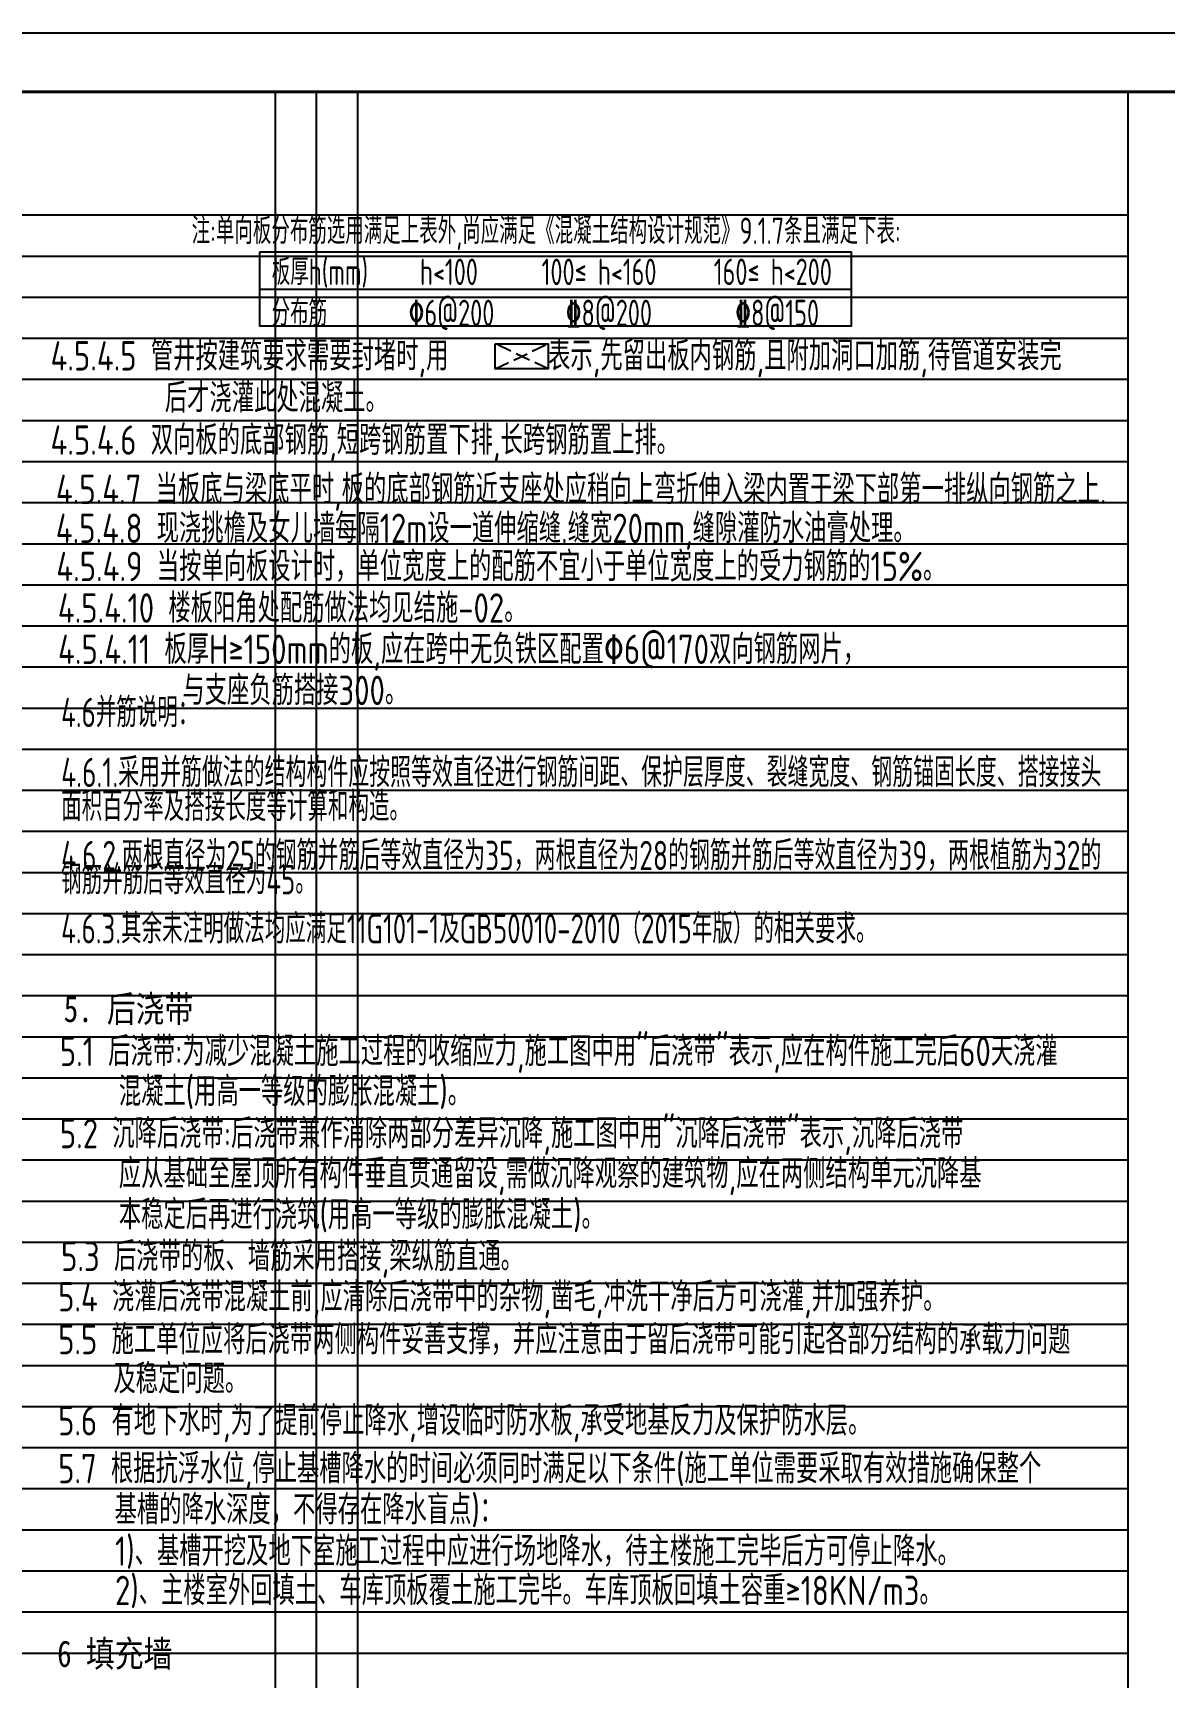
# Model space of a CAD drawing. Extents: x -67167 to 417929, y -86205 to 407116.
# Drawn here: x 272418 to 291693, y 304672 to 332685 of the extents above; entities that cross this region are included whole.
import ezdxf
from ezdxf.enums import TextEntityAlignment as Align

# ---------------------------------------------------------------- set-up
doc = ezdxf.new("R2010")
doc.units = 0
doc.header["$LTSCALE"] = 1000
doc.linetypes.add('DASH', pattern=[0.35, 0.25, -0.1])
for name, color, linetype in [('3', 3, 'Continuous'), ('SHEET_LINE', 6, 'Continuous'), ('字', 3, 'Continuous'), ('线', 7, 'Continuous')]:
    doc.layers.add(name, color=color, linetype=linetype)
doc.layers.add('位置线', color=252, linetype='Continuous', plot=False)
doc.styles.add('-黑体', font='simhei.ttf')
doc.styles.add('TSSD', font='tssdeng.shx', dxfattribs={"width": 0.7, "bigfont": 'tssdchn.shx'})
doc.styles.add('TSSD_Dimension', font='Tssdeng.shx', dxfattribs={"width": 0.7, "bigfont": 'hztxt.shx'})

msp = doc.modelspace()

# ---------------------------------------------------------------- linework, layer by layer
at = {"linetype": 'Continuous'}
msp.add_lwpolyline([(215471.741, 273282.933), (320596.741, 273282.934), (320596.741, 332682.934), (215471.741, 332682.933)], close=True, dxfattribs=at)
at = {"layer": '3', "color": 6, "ltscale": 0.7}
msp.add_line((276282.01, 328321.252), (286359.074, 328321.252), dxfattribs=at)
msp.add_lwpolyline([(276282.01, 328953.479), (286359.074, 328953.479), (286359.074, 327689.024), (276282.01, 327689.024)], close=True, dxfattribs=at)
at = {"layer": 'SHEET_LINE'}
for points, const_width in [([(215471.741, 273282.933), (215471.741, 332682.933), (320596.741, 332682.934), (320596.741, 273282.934)], 5), ([(217971.741, 274282.933), (217971.741, 331682.933), (319596.741, 331682.934), (319596.741, 274282.934)], 50)]:
    msp.add_lwpolyline(points, close=True, dxfattribs=dict(at, const_width=const_width))
at = {"layer": '位置线', "ltscale": 0.7}
for p, q in [((276551.741, 274282.933), (276551.741, 331682.933)), ((276551.741, 274282.933), (276551.741, 331682.933)), ((277251.741, 274282.933), (277251.741, 331682.933)), ((277251.741, 274282.933), (277251.741, 331682.933)), ((277951.741, 274282.933), (277951.741, 331682.933)), ((277951.741, 274282.933), (277951.741, 331682.933)), ((291071.741, 331682.934), (291071.741, 274282.934)), ((291071.741, 331682.934), (291071.741, 274282.934)), ((218971.741, 329582.933), (291071.741, 329582.934)), ((218971.741, 328882.933), (291071.741, 328882.934)), ((218971.741, 328182.933), (291071.741, 328182.934)), ((218971.741, 327482.933), (291071.741, 327482.934)), ((218971.741, 326782.933), (291071.741, 326782.934)), ((218971.741, 326082.933), (291071.741, 326082.934)), ((218971.741, 325382.933), (291071.741, 325382.934)), ((218971.741, 324682.933), (291071.741, 324682.934)), ((218971.741, 323982.933), (291071.741, 323982.934)), ((218971.741, 323282.933), (291071.741, 323282.934)), ((218971.741, 322582.933), (291071.741, 322582.934)), ((218971.741, 321882.933), (291071.741, 321882.934)), ((218971.741, 321182.933), (291071.741, 321182.934)), ((218971.741, 320482.933), (291071.741, 320482.934)), ((218971.741, 319782.933), (291071.741, 319782.934)), ((218971.741, 319082.933), (291071.741, 319082.934)), ((218971.741, 318382.933), (291071.741, 318382.934)), ((218971.741, 317682.933), (291071.741, 317682.934)), ((218971.741, 316982.933), (291071.741, 316982.934)), ((218971.741, 316282.933), (291071.741, 316282.934)), ((218971.741, 315582.933), (291071.741, 315582.934)), ((218971.741, 314882.933), (291071.741, 314882.934)), ((218971.741, 314182.933), (291071.741, 314182.934)), ((218971.741, 313482.933), (291071.741, 313482.934)), ((218971.741, 312782.933), (291071.741, 312782.934)), ((218971.741, 312082.933), (291071.741, 312082.934)), ((218971.741, 311382.933), (291071.741, 311382.934)), ((218971.741, 310682.933), (291071.741, 310682.934)), ((218971.741, 309982.933), (291071.741, 309982.934)), ((218971.741, 309282.933), (291071.741, 309282.934)), ((218971.741, 308582.933), (291071.741, 308582.934)), ((218971.741, 307882.933), (291071.741, 307882.934)), ((218971.741, 307182.933), (291071.741, 307182.934)), ((218971.741, 306482.933), (291071.741, 306482.934)), ((218971.741, 305782.933), (291071.741, 305782.934)), ((218971.741, 305082.933), (291071.741, 305082.934))]:
    msp.add_line(p, q, dxfattribs=at)
at = {"layer": '线', "linetype": 'DASH'}
for p, q in [((280295.125, 326961.041), (281195.436, 327389.07)), ((281195.436, 326961.041), (280295.125, 327389.07))]:
    msp.add_line(p, q, dxfattribs=at)
at = {"layer": '线'}
msp.add_lwpolyline([(280295.125, 327389.07), (281195.436, 327389.07), (281195.436, 326961.041), (280295.125, 326961.041)], close=True, dxfattribs=at)

# ---------------------------------------------------------------- texts
at = {"layer": '3', "color": 6, "ltscale": 0.7, "style": 'TSSD_Dimension', "width": 0.7}
for s, p in [('注:单向板分布筋选用满足上表外,尚应满足《混凝土结构设计规范》9.1.7条且满足下表:', (275122.936, 329089.024)), ('板厚h(mm)', (276488.168, 328389.024)), ('h<100', (279012.247, 328389.024)), ('100\x92 h<160', (281085.668, 328389.024)), ('160\x92 h<200', (284019.542, 328389.024)), ('分布筋', (276485.748, 327689.024)), ('\x826@200', (278818.92, 327689.024)), ('\x848@200', (281496.072, 327689.024)), ('\x848@150', (284385.216, 327689.024))]:
    msp.add_text(s, height=450, rotation=0.0000007, dxfattribs=at).set_placement(p)
at = {"layer": '字', "style": 'TSSD', "width": 0.8}
for s, p in [('4.5.4.5 管井按建筑要求需要封堵时,用       表示,先留出板内钢筋,且附加洞口加筋,待管道安装完', (272718.311, 326933.327)), ('后才浇灌此处混凝土。', (274666.151, 326216.73)), ('4.5.4.6 双向板的底部钢筋,短跨钢筋置下排,长跨钢筋置上排。 ', (272718.311, 325497.966)), ('4.5.4.7 当板底与梁底平时,板的底部钢筋近支座处应稍向上弯折伸入梁内置于梁下部第一排纵向钢筋之上.', (272810.516, 324659.239)), ('4.5.4.8 现浇挑檐及女儿墙每隔12m设一道伸缩缝.缝宽20mm,缝隙灌防水油膏处理。', (272807.776, 323994.759)), ('4.5.4.9 当按单向板设计时，单位宽度上的配筋不宜小于单位宽度上的受力钢筋的15%%%。', (272816.776, 323344.546)), ('4.5.4.10 楼板阳角处配筋做法均见结施-02。', (272842.491, 322636.399)), ('4.5.4.11 板厚H≥150mm的板,应在跨中无负铁区配置\x826@170双向钢筋网片，', (272845.837, 321933.391)), ('与支座负筋搭接300。', (274964.166, 321233.391)), ('5.1 后浇带:为减少混凝土施工过程的收缩应力,施工图中用"后浇带"表示,应在构件施工完后60天浇灌', (272876.892, 315083.042)), ('混凝土(用高一等级的膨胀混凝土)。', (273881.796, 314400.378)), ('5.2 沉降后浇带:后浇带兼作消除两部分差异沉降,施工图中用"沉降后浇带"表示,沉降后浇带', (272876.892, 313683.042)), ('应从基础至屋顶所有构件垂直贯通留设,需做沉降观察的建筑物,应在两侧结构单元沉降基', (273881.796, 313000.378)), ('本稳定后再进行浇筑(用高一等级的膨胀混凝土)。', (273881.796, 312300.378)), ('5.3 后浇带的板、墙筋采用搭接,梁纵筋直通。', (272898.114, 311590.6)), ('5.4 浇灌后浇带混凝土前,应清除后浇带中的杂物,凿毛,冲洗干净后方可浇灌,并加强养护。', (272847.235, 310901.481)), ('5.5 施工单位应将后浇带两侧构件妥善支撑，并应注意由于留后浇带可能引起各部分结构的承载力问题', (272847.235, 310172.837)), ('及稳定问题。', (273790.084, 309504.745))]:
    msp.add_text(s, height=500, rotation=0.0000007, dxfattribs=at).set_placement(p)
at = {"layer": '字', "style": 'TSSD_Dimension', "width": 0.7}
for s, height, p in [('4.6并筋说明：', 499.5, (272898.626, 320707.675)), ('面积百分率及搭接长度等计算和构造。', 499.49999, (272898.626, 319106.248)), ('钢筋并筋后等效直径为45。', 499.49999, (272898.626, 317859.565)), ('4.6.3.其余未注明做法均应满足11G101-1及GB50010-2010（2015年版）的相关要求。', 499.49999, (272898.626, 317022.695))]:
    msp.add_text(s, height=height, rotation=0.0000007, dxfattribs=at).set_placement(p, align=Align.BOTTOM_LEFT)
at = {"layer": '字', "style": 'TSSD_Dimension'}
for s, width, p, p2 in [('4.6.1.采用并筋做法的结构构件应按照等效直径进行钢筋间距、保护层厚度、裂缝宽度、钢筋锚固长度、搭接接头', 0.704647, (272898.626, 319836.628), (290623.615, 319836.629)), ('4.6.2.两根直径为25的钢筋并筋后等效直径为35，两根直径为28的钢筋并筋后等效直径为39，两根植筋为32的', 0.695413, (272898.626, 318420.75), (290623.615, 318420.75))]:
    msp.add_text(s, height=499.49999, rotation=0.0000007, dxfattribs=dict(at, width=width)).set_placement(p, p2, align=Align.FIT)
at = {"layer": '字', "color": 6, "style": '-黑体', "width": 0.8}
msp.add_text('5. 后浇带', height=450, rotation=0.0000007, dxfattribs=at).set_placement((274048.418, 316058.042), align=Align.MIDDLE_CENTER)
at = {"layer": '字', "color": 1, "style": 'TSSD', "width": 0.8}
for s, p in [('5.6 有地下水时,为了提前停止降水,增设临时防水板,承受地基反力及保护防水层。', (272847.235, 308790.664)), ('5.7 根据抗浮水位,停止基槽降水的时间必须同时满足以下条件(施工单位需要采取有效措施确保整个', (272847.235, 307974.884)), ('基槽的降水深度，不得存在降水盲点)：', (273810.167, 307274.884)), ('1)、基槽开挖及地下室施工过程中应进行场地降水，待主楼施工完毕后方可停止降水。', (273817.789, 306567.389)), ('2)、主楼室外回填土、车库顶板覆土施工完毕。车库顶板回填土容重≥18KN/m3。', (273817.789, 305898.767))]:
    msp.add_text(s, height=500, rotation=0.0000007, dxfattribs=at).set_placement(p)
at = {"layer": '字', "style": '-黑体', "width": 0.8}
msp.add_text('6 填充墙', height=450, rotation=0.0000007, dxfattribs=at).set_placement((273813.087, 305071.112), align=Align.MIDDLE_CENTER)

doc.saveas('drawing.dxf')
